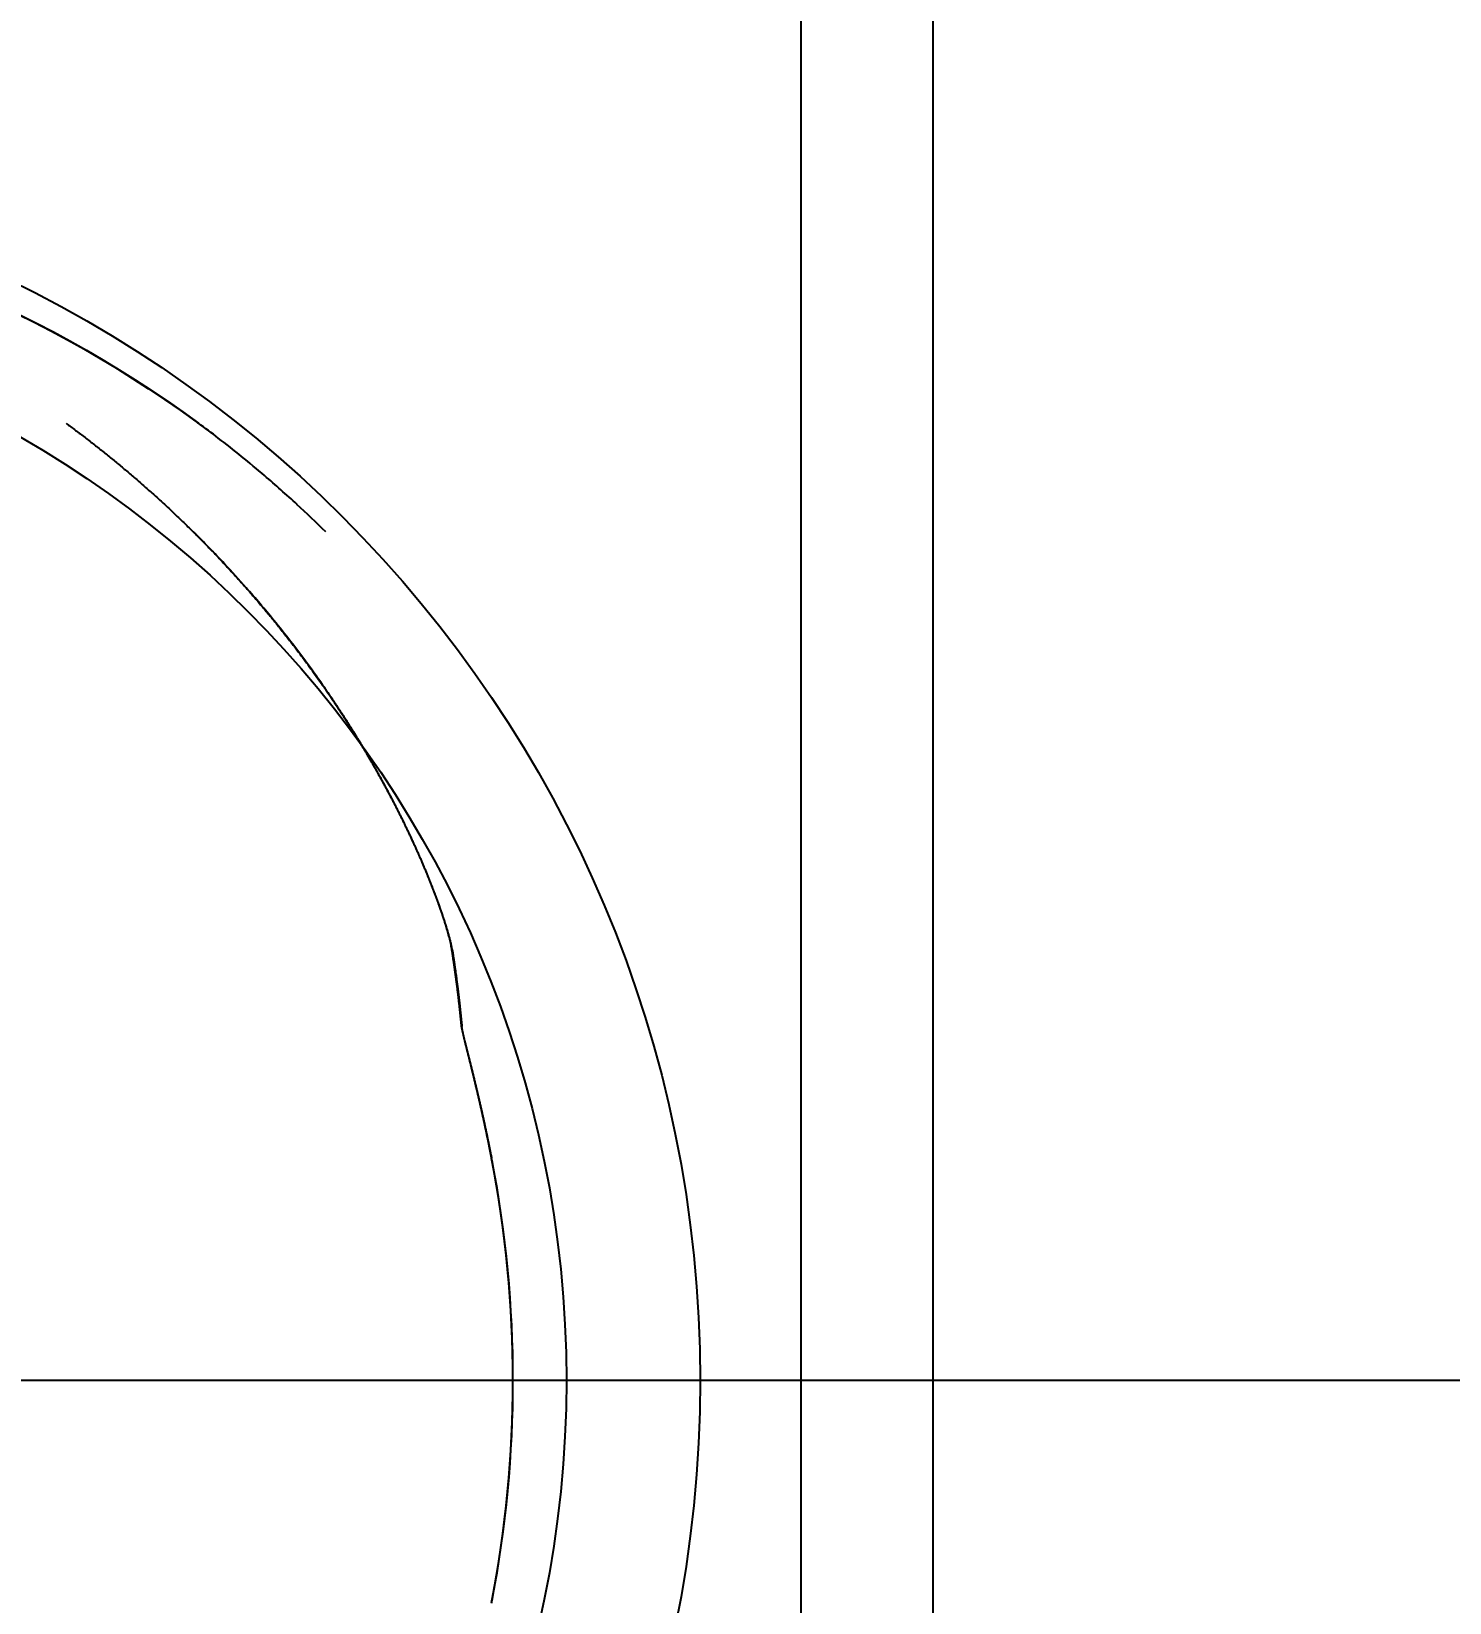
# Model space of a CAD drawing. Header units: millimetres. Extents: x 0 to 3800, y -67 to 2530.
# Drawn here: x 2363.7 to 2417.3, y 1588.7 to 1648.1 of the extents above; entities that cross this region are included whole.
import ezdxf
from ezdxf.lldxf.tags import DXFTag

# ---------------------------------------------------------------- set-up
doc = ezdxf.new("R2010")
doc.units = ezdxf.units.MM
for name, color, linetype in [('내부선 및 부속', 4, 'Continuous'), ('외형선', 3, 'Continuous'), ('중심선', 1, 'DASHED'), ('치수선', 7, 'Continuous')]:
    doc.layers.add(name, color=color, linetype=linetype)
doc.styles.add('____', font='')
doc.styles.get('____').set_extended_font_data('굴림')
tags = doc.linetypes.add('DASHDOT', pattern=[70, 31, -13, 13, -13]).pattern_tags.tags
tags[10:11] = [DXFTag(74, 4), DXFTag(75, 0), DXFTag(340, '0'), DXFTag(46, 0.0), DXFTag(50, 0.0), DXFTag(44, 0.0), DXFTag(45, 0.0)]
tags[8:9] = [DXFTag(74, 4), DXFTag(75, 0), DXFTag(340, '0'), DXFTag(46, 0.0), DXFTag(50, 0.0), DXFTag(44, 0.0), DXFTag(45, 0.0)]
tags[6:7] = [DXFTag(74, 4), DXFTag(75, 0), DXFTag(340, '0'), DXFTag(46, 0.0), DXFTag(50, 0.0), DXFTag(44, 0.0), DXFTag(45, 0.0)]
tags[4:5] = [DXFTag(74, 4), DXFTag(75, 0), DXFTag(340, '0'), DXFTag(46, 0.0), DXFTag(50, 0.0), DXFTag(44, 0.0), DXFTag(45, 0.0)]
tags = doc.linetypes.add('DASHED', pattern=[25.72, 12.86, -12.86]).pattern_tags.tags
tags[6:7] = [DXFTag(74, 4), DXFTag(75, 0), DXFTag(340, '0'), DXFTag(46, 0.0), DXFTag(50, 0.0), DXFTag(44, 0.0), DXFTag(45, 0.0)]
tags[4:5] = [DXFTag(74, 4), DXFTag(75, 0), DXFTag(340, '0'), DXFTag(46, 0.0), DXFTag(50, 0.0), DXFTag(44, 0.0), DXFTag(45, 0.0)]
doc.dimstyles.new('MSADIM', dxfattribs={"dimtxt": 33, "dimasz": 17, "dimexe": 10, "dimexo": 7.5, "dimgap": 10, "dimtad": 0, "dimtih": 1, "dimtoh": 1, "dimdec": 0, "dimzin": 1, "dimdsep": 46, "dimtxsty": '____', "dimcen": 11.25, "dimadec": 0, "dimazin": 0, "dimtfac": 1, "dimtdec": 0, "dimtix": 1, "dimtmove": 0, "dimatfit": 3, "dimfxl": 1, "dimtolj": 1, "dimtzin": 1, "dimarcsym": 0})

# ---------------------------------------------------------------- blocks, each defined once
blk = doc.blocks.new('*D16')
at = {"layer": '치수선', "color": 0, "linetype": 'Continuous', "lineweight": -2, "transparency": 16777216}
for p, q in [((2247.801, 1789.629), (2247.801, 1877.568)), ((2927.801, 1604.629), (2927.801, 1877.568)), ((2264.801, 1867.568), (2550.521, 1867.568)), ((2910.801, 1867.568), (2625.082, 1867.568))]:
    blk.add_line(p, q, dxfattribs=at)
at = {"layer": '치수선', "color": 0, "linetype": 'Continuous', "transparency": 16777216}
for points in [[(2264.801, 1870.401), (2264.801, 1864.734), (2247.801, 1867.568)], [(2910.801, 1870.401), (2910.801, 1864.734), (2927.801, 1867.568)]]:
    blk.add_solid(points, dxfattribs=at)
at = {"layer": '치수선', "color": 0, "linetype": 'Continuous', "transparency": 16777216, "insert": (2587.801, 1867.568), "char_height": 25, "attachment_point": 5, "style": '____'}
blk.add_mtext('\\A1;680', dxfattribs=at)

msp = doc.modelspace()

# ---------------------------------------------------------------- linework, layer by layer
at = {"layer": '내부선 및 부속', "linetype": 'Continuous'}
for p, q in [((2379.585, 1613.429), (2379.615, 1613.431)), ((2379.95, 1610.519), (2379.981, 1610.519)), ((2381.127, 1605.441), (2381.109, 1605.53)), ((2381.109, 1588.728), (2381.127, 1588.818))]:
    msp.add_line(p, q, dxfattribs=at)
at = {"layer": '내부선 및 부속', "linetype": 'Continuous', "flags": 128}
for points in [[(2363.162, 1637.474), (2363.798, 1637.156), (2364.43, 1636.828), (2365.059, 1636.489), (2365.683, 1636.139), (2366.303, 1635.779), (2366.919, 1635.408), (2367.53, 1635.026), (2368.135, 1634.634), (2368.735, 1634.232), (2369.33, 1633.819), (2369.919, 1633.396), (2369.919, 1633.396)], [(2363.261, 1637.433), (2363.897, 1637.113), (2364.53, 1636.783), (2365.159, 1636.442), (2365.784, 1636.09), (2366.404, 1635.727), (2367.019, 1635.354), (2367.63, 1634.97), (2368.236, 1634.576), (2368.836, 1634.172), (2369.43, 1633.757), (2370.018, 1633.332), (2370.018, 1633.332)], [(2365.013, 1633.327), (2365.058, 1633.294), (2365.103, 1633.261), (2365.148, 1633.227), (2365.193, 1633.194), (2365.238, 1633.161), (2365.283, 1633.127), (2365.328, 1633.094), (2365.372, 1633.06), (2365.417, 1633.026), (2365.462, 1632.993), (2365.507, 1632.959), (2365.551, 1632.925), (2365.596, 1632.891), (2365.64, 1632.857), (2365.685, 1632.823), (2365.729, 1632.789), (2365.774, 1632.755), (2365.818, 1632.721), (2365.862, 1632.687), (2365.907, 1632.653), (2365.951, 1632.618), (2365.995, 1632.584), (2366.039, 1632.549), (2366.083, 1632.515), (2366.127, 1632.48), (2366.171, 1632.446), (2366.215, 1632.411), (2366.259, 1632.376), (2366.303, 1632.341), (2366.347, 1632.307), (2366.391, 1632.272), (2366.435, 1632.237), (2366.478, 1632.202), (2366.522, 1632.167), (2366.566, 1632.131), (2366.609, 1632.096), (2366.653, 1632.061), (2366.696, 1632.026), (2366.74, 1631.99), (2366.783, 1631.955), (2366.826, 1631.919), (2366.87, 1631.884), (2366.913, 1631.848), (2366.956, 1631.813), (2366.999, 1631.777), (2367.042, 1631.741), (2367.086, 1631.705), (2367.129, 1631.67), (2367.172, 1631.634), (2367.214, 1631.598), (2367.257, 1631.562), (2367.3, 1631.525), (2367.343, 1631.489), (2367.386, 1631.453), (2367.428, 1631.417), (2367.471, 1631.381), (2367.514, 1631.344), (2367.556, 1631.308), (2367.599, 1631.271), (2367.641, 1631.235), (2367.684, 1631.198), (2367.726, 1631.162), (2367.768, 1631.125), (2367.811, 1631.088), (2367.853, 1631.051), (2367.895, 1631.014), (2367.937, 1630.978), (2367.979, 1630.941), (2368.021, 1630.904), (2368.063, 1630.866), (2368.105, 1630.829), (2368.147, 1630.792), (2368.189, 1630.755), (2368.231, 1630.718), (2368.272, 1630.68), (2368.314, 1630.643), (2368.356, 1630.605), (2368.397, 1630.568), (2368.439, 1630.53), (2368.48, 1630.493), (2368.522, 1630.455), (2368.563, 1630.417), (2368.605, 1630.379), (2368.646, 1630.342), (2368.687, 1630.304), (2368.728, 1630.266), (2368.77, 1630.228), (2368.811, 1630.19), (2368.852, 1630.152), (2368.893, 1630.113), (2368.934, 1630.075), (2368.975, 1630.037), (2369.015, 1629.999), (2369.056, 1629.96), (2369.097, 1629.922), (2369.138, 1629.883), (2369.178, 1629.845), (2369.219, 1629.806), (2369.259, 1629.768), (2369.3, 1629.729), (2369.3, 1629.729), (2369.34, 1629.69), (2369.381, 1629.651), (2369.421, 1629.613), (2369.461, 1629.574), (2369.502, 1629.535), (2369.542, 1629.496), (2369.582, 1629.457), (2369.622, 1629.418), (2369.662, 1629.378), (2369.702, 1629.339), (2369.742, 1629.3), (2369.782, 1629.261), (2369.822, 1629.221), (2369.862, 1629.182), (2369.901, 1629.142), (2369.941, 1629.103), (2369.981, 1629.063), (2370.02, 1629.024), (2370.06, 1628.984), (2370.099, 1628.944), (2370.139, 1628.904), (2370.178, 1628.864), (2370.217, 1628.825), (2370.257, 1628.785), (2370.296, 1628.745), (2370.335, 1628.705), (2370.374, 1628.665), (2370.413, 1628.624), (2370.452, 1628.584), (2370.491, 1628.544), (2370.53, 1628.504), (2370.569, 1628.463), (2370.608, 1628.423), (2370.646, 1628.382), (2370.685, 1628.342), (2370.724, 1628.301), (2370.762, 1628.261), (2370.801, 1628.22), (2370.839, 1628.179), (2370.878, 1628.139), (2370.916, 1628.098), (2370.954, 1628.057), (2370.992, 1628.016), (2371.031, 1627.975), (2371.069, 1627.934), (2371.107, 1627.893), (2371.145, 1627.852), (2371.183, 1627.811), (2371.221, 1627.769), (2371.259, 1627.728), (2371.297, 1627.687), (2371.334, 1627.645), (2371.372, 1627.604), (2371.41, 1627.563), (2371.447, 1627.521), (2371.485, 1627.48), (2371.522, 1627.438), (2371.56, 1627.396), (2371.597, 1627.355), (2371.634, 1627.313), (2371.672, 1627.271), (2371.709, 1627.229), (2371.746, 1627.187), (2371.783, 1627.145), (2371.82, 1627.103), (2371.857, 1627.061), (2371.894, 1627.019), (2371.931, 1626.977), (2371.968, 1626.935), (2372.005, 1626.892), (2372.041, 1626.85), (2372.078, 1626.808), (2372.115, 1626.765), (2372.151, 1626.723), (2372.188, 1626.68), (2372.224, 1626.638), (2372.26, 1626.595), (2372.297, 1626.553), (2372.333, 1626.51), (2372.369, 1626.467), (2372.405, 1626.424), (2372.441, 1626.382), (2372.477, 1626.339), (2372.513, 1626.296), (2372.549, 1626.253), (2372.585, 1626.21), (2372.621, 1626.167), (2372.657, 1626.124), (2372.692, 1626.08), (2372.728, 1626.037), (2372.764, 1625.994), (2372.799, 1625.951), (2372.835, 1625.907), (2372.87, 1625.864), (2372.905, 1625.82), (2372.941, 1625.777), (2372.976, 1625.733), (2373.011, 1625.69), (2373.046, 1625.646), (2373.081, 1625.602), (2373.081, 1625.602), (2373.116, 1625.559), (2373.151, 1625.515), (2373.186, 1625.471), (2373.221, 1625.427), (2373.256, 1625.383), (2373.29, 1625.339), (2373.325, 1625.295), (2373.359, 1625.251), (2373.394, 1625.207), (2373.428, 1625.163), (2373.463, 1625.119), (2373.497, 1625.074), (2373.531, 1625.03), (2373.566, 1624.986), (2373.6, 1624.941), (2373.634, 1624.897), (2373.668, 1624.852), (2373.702, 1624.808), (2373.736, 1624.763), (2373.77, 1624.719), (2373.803, 1624.674), (2373.837, 1624.629), (2373.871, 1624.585), (2373.904, 1624.54), (2373.938, 1624.495), (2373.972, 1624.45), (2374.005, 1624.405), (2374.038, 1624.36), (2374.072, 1624.315), (2374.105, 1624.27), (2374.138, 1624.225), (2374.171, 1624.18), (2374.204, 1624.134), (2374.237, 1624.089), (2374.27, 1624.044), (2374.303, 1623.999), (2374.336, 1623.953), (2374.369, 1623.908), (2374.401, 1623.862), (2374.434, 1623.817), (2374.467, 1623.771), (2374.499, 1623.726), (2374.532, 1623.68), (2374.564, 1623.634), (2374.596, 1623.589), (2374.629, 1623.543), (2374.661, 1623.497), (2374.693, 1623.451), (2374.725, 1623.405), (2374.757, 1623.359), (2374.789, 1623.313), (2374.821, 1623.267), (2374.853, 1623.221), (2374.884, 1623.175), (2374.916, 1623.129), (2374.948, 1623.082), (2374.979, 1623.036), (2375.011, 1622.99), (2375.042, 1622.943), (2375.074, 1622.897), (2375.105, 1622.851), (2375.136, 1622.804), (2375.167, 1622.758), (2375.198, 1622.711), (2375.229, 1622.664), (2375.26, 1622.618), (2375.291, 1622.571), (2375.322, 1622.524), (2375.353, 1622.478), (2375.384, 1622.431), (2375.414, 1622.384), (2375.445, 1622.337), (2375.476, 1622.29), (2375.506, 1622.243), (2375.536, 1622.196), (2375.567, 1622.149), (2375.597, 1622.102), (2375.627, 1622.055), (2375.657, 1622.007), (2375.687, 1621.96), (2375.717, 1621.913), (2375.747, 1621.865), (2375.777, 1621.818), (2375.807, 1621.771), (2375.837, 1621.723), (2375.867, 1621.676), (2375.896, 1621.628), (2375.926, 1621.581), (2375.955, 1621.533), (2375.985, 1621.485), (2376.014, 1621.438), (2376.043, 1621.39), (2376.072, 1621.342), (2376.102, 1621.294), (2376.131, 1621.246), (2376.16, 1621.198), (2376.189, 1621.15), (2376.217, 1621.102), (2376.246, 1621.054), (2376.275, 1621.006), (2376.275, 1621.006), (2376.304, 1620.958), (2376.332, 1620.91), (2376.361, 1620.862), (2376.389, 1620.814), (2376.418, 1620.765), (2376.446, 1620.717), (2376.474, 1620.669), (2376.502, 1620.62), (2376.531, 1620.572), (2376.559, 1620.523), (2376.587, 1620.475), (2376.614, 1620.426), (2376.642, 1620.378), (2376.67, 1620.329), (2376.698, 1620.28), (2376.725, 1620.232), (2376.753, 1620.183), (2376.78, 1620.134), (2376.808, 1620.085), (2376.835, 1620.036), (2376.862, 1619.987), (2376.89, 1619.938), (2376.917, 1619.889), (2376.944, 1619.84), (2376.971, 1619.791), (2376.998, 1619.742), (2377.025, 1619.693), (2377.051, 1619.644), (2377.078, 1619.595), (2377.105, 1619.545), (2377.131, 1619.496), (2377.158, 1619.447), (2377.184, 1619.397), (2377.21, 1619.348), (2377.237, 1619.298), (2377.263, 1619.249), (2377.289, 1619.199), (2377.315, 1619.15), (2377.341, 1619.1), (2377.367, 1619.05), (2377.392, 1619.001), (2377.418, 1618.951), (2377.444, 1618.901), (2377.469, 1618.851), (2377.495, 1618.801), (2377.52, 1618.752), (2377.546, 1618.702), (2377.571, 1618.652), (2377.596, 1618.602), (2377.621, 1618.552), (2377.646, 1618.502), (2377.671, 1618.451), (2377.696, 1618.401), (2377.721, 1618.351), (2377.746, 1618.301), (2377.77, 1618.251), (2377.795, 1618.2), (2377.819, 1618.15), (2377.844, 1618.099), (2377.868, 1618.049), (2377.892, 1617.999), (2377.917, 1617.948), (2377.941, 1617.898), (2377.965, 1617.847), (2377.989, 1617.796), (2378.013, 1617.746), (2378.036, 1617.695), (2378.06, 1617.644), (2378.084, 1617.593), (2378.107, 1617.543), (2378.131, 1617.492), (2378.154, 1617.441), (2378.177, 1617.39), (2378.2, 1617.339), (2378.223, 1617.288), (2378.247, 1617.237), (2378.269, 1617.186), (2378.292, 1617.135), (2378.315, 1617.084), (2378.338, 1617.032), (2378.36, 1616.981), (2378.383, 1616.93), (2378.405, 1616.879), (2378.428, 1616.827), (2378.45, 1616.776), (2378.472, 1616.724), (2378.494, 1616.673), (2378.516, 1616.622), (2378.538, 1616.57), (2378.56, 1616.518), (2378.581, 1616.467), (2378.603, 1616.415), (2378.624, 1616.363), (2378.646, 1616.312), (2378.667, 1616.26), (2378.688, 1616.208), (2378.709, 1616.156), (2378.73, 1616.104), (2378.751, 1616.052), (2378.772, 1616), (2378.772, 1616), (2378.793, 1615.948), (2378.813, 1615.896), (2378.834, 1615.844), (2378.854, 1615.792), (2378.875, 1615.74), (2378.895, 1615.688), (2378.915, 1615.635), (2378.935, 1615.583), (2378.955, 1615.531), (2378.974, 1615.478), (2378.994, 1615.426), (2379.014, 1615.373), (2379.033, 1615.321), (2379.052, 1615.268), (2379.071, 1615.216), (2379.09, 1615.163), (2379.109, 1615.11), (2379.128, 1615.057), (2379.147, 1615.005), (2379.165, 1614.952), (2379.183, 1614.899), (2379.202, 1614.846), (2379.22, 1614.793), (2379.238, 1614.74), (2379.255, 1614.687), (2379.273, 1614.634), (2379.29, 1614.58), (2379.307, 1614.527), (2379.324, 1614.474), (2379.341, 1614.42), (2379.358, 1614.367), (2379.374, 1614.313), (2379.39, 1614.26), (2379.406, 1614.206), (2379.422, 1614.152), (2379.438, 1614.099), (2379.453, 1614.045), (2379.468, 1613.991), (2379.482, 1613.937), (2379.497, 1613.882), (2379.51, 1613.828), (2379.524, 1613.774), (2379.537, 1613.719), (2379.549, 1613.665), (2379.56, 1613.61), (2379.571, 1613.555), (2379.58, 1613.5), (2379.58, 1613.5)], [(2379.607, 1613.482), (2379.6, 1613.516), (2379.594, 1613.55), (2379.587, 1613.584), (2379.579, 1613.618), (2379.572, 1613.652), (2379.564, 1613.686), (2379.556, 1613.72), (2379.548, 1613.754), (2379.539, 1613.788), (2379.53, 1613.822), (2379.522, 1613.856), (2379.513, 1613.889), (2379.503, 1613.923), (2379.494, 1613.957), (2379.485, 1613.99), (2379.475, 1614.024), (2379.466, 1614.057), (2379.456, 1614.091), (2379.446, 1614.124), (2379.437, 1614.158), (2379.427, 1614.191), (2379.417, 1614.225), (2379.407, 1614.258), (2379.396, 1614.291), (2379.386, 1614.325), (2379.376, 1614.358), (2379.365, 1614.391), (2379.355, 1614.425), (2379.344, 1614.458), (2379.334, 1614.491), (2379.323, 1614.524), (2379.312, 1614.557), (2379.302, 1614.59), (2379.291, 1614.624), (2379.28, 1614.657), (2379.269, 1614.69), (2379.258, 1614.723), (2379.246, 1614.756), (2379.235, 1614.789), (2379.224, 1614.822), (2379.213, 1614.855), (2379.201, 1614.888), (2379.19, 1614.921), (2379.178, 1614.954), (2379.167, 1614.986), (2379.155, 1615.019), (2379.144, 1615.052), (2379.132, 1615.085), (2379.12, 1615.118), (2379.108, 1615.151), (2379.097, 1615.183), (2379.085, 1615.216), (2379.073, 1615.249), (2379.061, 1615.282), (2379.049, 1615.314), (2379.037, 1615.347), (2379.024, 1615.38), (2379.012, 1615.413), (2379, 1615.445), (2378.988, 1615.478), (2378.975, 1615.51), (2378.963, 1615.543), (2378.951, 1615.576), (2378.938, 1615.608), (2378.926, 1615.641), (2378.913, 1615.673), (2378.901, 1615.706), (2378.888, 1615.738), (2378.875, 1615.771), (2378.863, 1615.803), (2378.85, 1615.836), (2378.837, 1615.868), (2378.824, 1615.901), (2378.812, 1615.933), (2378.799, 1615.965), (2378.786, 1615.998), (2378.773, 1616.03), (2378.76, 1616.062), (2378.747, 1616.095), (2378.734, 1616.127), (2378.721, 1616.159), (2378.707, 1616.192), (2378.694, 1616.224), (2378.681, 1616.256), (2378.668, 1616.289), (2378.654, 1616.321), (2378.641, 1616.353), (2378.628, 1616.385), (2378.614, 1616.417), (2378.601, 1616.449), (2378.587, 1616.482), (2378.574, 1616.514), (2378.56, 1616.546), (2378.547, 1616.578), (2378.533, 1616.61), (2378.519, 1616.642), (2378.506, 1616.674), (2378.492, 1616.706), (2378.478, 1616.738), (2378.464, 1616.77), (2378.464, 1616.77), (2378.45, 1616.802), (2378.437, 1616.834), (2378.423, 1616.866), (2378.409, 1616.898), (2378.395, 1616.93), (2378.381, 1616.962), (2378.367, 1616.994), (2378.353, 1617.026), (2378.338, 1617.058), (2378.324, 1617.09), (2378.31, 1617.121), (2378.296, 1617.153), (2378.282, 1617.185), (2378.267, 1617.217), (2378.253, 1617.249), (2378.239, 1617.28), (2378.224, 1617.312), (2378.21, 1617.344), (2378.195, 1617.376), (2378.181, 1617.407), (2378.166, 1617.439), (2378.152, 1617.471), (2378.137, 1617.502), (2378.123, 1617.534), (2378.108, 1617.566), (2378.093, 1617.597), (2378.079, 1617.629), (2378.064, 1617.661), (2378.049, 1617.692), (2378.034, 1617.724), (2378.02, 1617.755), (2378.005, 1617.787), (2377.99, 1617.818), (2377.975, 1617.85), (2377.96, 1617.881), (2377.945, 1617.913), (2377.93, 1617.944), (2377.915, 1617.976), (2377.9, 1618.007), (2377.885, 1618.039), (2377.869, 1618.07), (2377.854, 1618.101), (2377.839, 1618.133), (2377.824, 1618.164), (2377.809, 1618.195), (2377.793, 1618.227), (2377.778, 1618.258), (2377.763, 1618.289), (2377.747, 1618.321), (2377.732, 1618.352), (2377.716, 1618.383), (2377.701, 1618.414), (2377.685, 1618.446), (2377.67, 1618.477), (2377.654, 1618.508), (2377.639, 1618.539), (2377.623, 1618.57), (2377.607, 1618.602), (2377.592, 1618.633), (2377.576, 1618.664), (2377.56, 1618.695), (2377.545, 1618.726), (2377.529, 1618.757), (2377.513, 1618.788), (2377.497, 1618.819), (2377.481, 1618.85), (2377.465, 1618.881), (2377.449, 1618.912), (2377.433, 1618.943), (2377.417, 1618.974), (2377.401, 1619.005), (2377.385, 1619.036), (2377.369, 1619.067), (2377.353, 1619.098), (2377.337, 1619.129), (2377.321, 1619.16), (2377.304, 1619.191), (2377.288, 1619.221), (2377.272, 1619.252), (2377.256, 1619.283), (2377.239, 1619.314), (2377.223, 1619.345), (2377.207, 1619.375), (2377.19, 1619.406), (2377.174, 1619.437), (2377.157, 1619.468), (2377.141, 1619.498), (2377.124, 1619.529), (2377.108, 1619.56), (2377.091, 1619.591), (2377.074, 1619.621), (2377.058, 1619.652), (2377.041, 1619.682), (2377.024, 1619.713), (2377.008, 1619.744), (2376.991, 1619.774), (2376.974, 1619.805), (2376.957, 1619.835), (2376.941, 1619.866), (2376.924, 1619.896), (2376.924, 1619.896), (2376.907, 1619.927), (2376.89, 1619.957), (2376.873, 1619.988), (2376.856, 1620.018), (2376.839, 1620.049), (2376.822, 1620.079), (2376.805, 1620.11), (2376.788, 1620.14), (2376.771, 1620.17), (2376.754, 1620.201), (2376.736, 1620.231), (2376.719, 1620.262), (2376.702, 1620.292), (2376.685, 1620.322), (2376.667, 1620.352), (2376.65, 1620.383), (2376.633, 1620.413), (2376.615, 1620.443), (2376.598, 1620.474), (2376.581, 1620.504), (2376.563, 1620.534), (2376.546, 1620.564), (2376.528, 1620.594), (2376.511, 1620.624), (2376.493, 1620.655), (2376.476, 1620.685), (2376.458, 1620.715), (2376.44, 1620.745), (2376.423, 1620.775), (2376.405, 1620.805), (2376.387, 1620.835), (2376.37, 1620.865), (2376.352, 1620.895), (2376.334, 1620.925), (2376.316, 1620.955), (2376.298, 1620.985), (2376.281, 1621.015), (2376.263, 1621.045), (2376.245, 1621.075), (2376.227, 1621.105), (2376.209, 1621.135), (2376.191, 1621.165), (2376.173, 1621.195), (2376.155, 1621.224), (2376.137, 1621.254), (2376.118, 1621.284), (2376.1, 1621.314), (2376.082, 1621.344), (2376.064, 1621.373), (2376.046, 1621.403), (2376.028, 1621.433), (2376.009, 1621.463), (2375.991, 1621.492), (2375.973, 1621.522), (2375.954, 1621.552), (2375.936, 1621.581), (2375.918, 1621.611), (2375.899, 1621.641), (2375.881, 1621.67), (2375.862, 1621.7), (2375.844, 1621.729), (2375.825, 1621.759), (2375.807, 1621.788), (2375.788, 1621.818), (2375.769, 1621.848), (2375.751, 1621.877), (2375.732, 1621.906), (2375.714, 1621.936), (2375.695, 1621.965), (2375.676, 1621.995), (2375.657, 1622.024), (2375.639, 1622.054), (2375.62, 1622.083), (2375.601, 1622.112), (2375.582, 1622.142), (2375.563, 1622.171), (2375.544, 1622.2), (2375.525, 1622.23), (2375.506, 1622.259), (2375.487, 1622.288), (2375.468, 1622.317), (2375.449, 1622.347), (2375.43, 1622.376), (2375.411, 1622.405), (2375.392, 1622.434), (2375.373, 1622.463), (2375.354, 1622.493), (2375.335, 1622.522), (2375.315, 1622.551), (2375.296, 1622.58), (2375.277, 1622.609), (2375.258, 1622.638), (2375.238, 1622.667), (2375.219, 1622.696), (2375.2, 1622.725), (2375.18, 1622.754), (2375.161, 1622.783), (2375.141, 1622.812), (2375.122, 1622.841), (2375.102, 1622.87), (2375.102, 1622.87), (2375.083, 1622.899), (2375.063, 1622.928), (2375.044, 1622.957), (2375.024, 1622.985), (2375.005, 1623.014), (2374.985, 1623.043), (2374.965, 1623.072), (2374.946, 1623.101), (2374.926, 1623.129), (2374.906, 1623.158), (2374.887, 1623.187), (2374.867, 1623.216), (2374.847, 1623.244), (2374.827, 1623.273), (2374.807, 1623.302), (2374.788, 1623.33), (2374.768, 1623.359), (2374.748, 1623.388), (2374.728, 1623.416), (2374.728, 1623.416)], [(2379.58, 1613.5), (2379.585, 1613.469), (2379.59, 1613.438), (2379.595, 1613.408), (2379.6, 1613.377), (2379.605, 1613.346), (2379.61, 1613.316), (2379.614, 1613.285), (2379.619, 1613.255), (2379.624, 1613.224), (2379.629, 1613.193), (2379.633, 1613.163), (2379.638, 1613.132), (2379.643, 1613.102), (2379.647, 1613.071), (2379.652, 1613.04), (2379.657, 1613.01), (2379.661, 1612.979), (2379.666, 1612.949), (2379.67, 1612.918), (2379.675, 1612.887), (2379.679, 1612.857), (2379.684, 1612.826), (2379.688, 1612.796), (2379.693, 1612.765), (2379.697, 1612.735), (2379.701, 1612.704), (2379.706, 1612.674), (2379.71, 1612.643), (2379.714, 1612.612), (2379.719, 1612.582), (2379.723, 1612.551), (2379.727, 1612.521), (2379.731, 1612.49), (2379.735, 1612.46), (2379.74, 1612.429), (2379.744, 1612.399), (2379.748, 1612.368), (2379.752, 1612.338), (2379.756, 1612.307), (2379.76, 1612.277), (2379.764, 1612.246), (2379.768, 1612.216), (2379.772, 1612.185), (2379.776, 1612.155), (2379.78, 1612.125), (2379.784, 1612.094), (2379.788, 1612.064), (2379.792, 1612.033), (2379.796, 1612.003), (2379.799, 1611.972), (2379.803, 1611.942), (2379.807, 1611.911), (2379.811, 1611.881), (2379.815, 1611.851), (2379.818, 1611.82), (2379.822, 1611.79), (2379.826, 1611.759), (2379.829, 1611.729), (2379.833, 1611.698), (2379.837, 1611.668), (2379.84, 1611.638), (2379.844, 1611.607), (2379.847, 1611.577), (2379.851, 1611.547), (2379.854, 1611.516), (2379.858, 1611.486), (2379.861, 1611.455), (2379.865, 1611.425), (2379.868, 1611.395), (2379.872, 1611.364), (2379.875, 1611.334), (2379.878, 1611.304), (2379.882, 1611.273), (2379.885, 1611.243), (2379.888, 1611.213), (2379.892, 1611.182), (2379.895, 1611.152), (2379.898, 1611.122), (2379.901, 1611.091), (2379.904, 1611.061), (2379.908, 1611.031), (2379.911, 1611.001), (2379.914, 1610.97), (2379.917, 1610.94), (2379.92, 1610.91), (2379.923, 1610.88), (2379.926, 1610.849), (2379.929, 1610.819), (2379.932, 1610.789), (2379.935, 1610.759), (2379.938, 1610.728), (2379.941, 1610.698), (2379.944, 1610.668), (2379.947, 1610.638), (2379.95, 1610.607)], [(2379.615, 1613.431), (2379.62, 1613.4), (2379.625, 1613.369), (2379.63, 1613.338), (2379.635, 1613.308), (2379.64, 1613.277), (2379.644, 1613.246), (2379.649, 1613.215), (2379.654, 1613.184), (2379.659, 1613.153), (2379.663, 1613.123), (2379.668, 1613.092), (2379.673, 1613.061), (2379.677, 1613.03), (2379.682, 1612.999), (2379.687, 1612.969), (2379.691, 1612.938), (2379.696, 1612.907), (2379.7, 1612.876), (2379.705, 1612.845), (2379.709, 1612.815), (2379.714, 1612.784), (2379.718, 1612.753), (2379.722, 1612.722), (2379.727, 1612.691), (2379.731, 1612.661), (2379.736, 1612.63), (2379.74, 1612.599), (2379.744, 1612.568), (2379.748, 1612.538), (2379.753, 1612.507), (2379.757, 1612.476), (2379.761, 1612.445), (2379.765, 1612.415), (2379.769, 1612.384), (2379.774, 1612.353), (2379.778, 1612.323), (2379.782, 1612.292), (2379.786, 1612.261), (2379.79, 1612.23), (2379.794, 1612.2), (2379.798, 1612.169), (2379.802, 1612.138), (2379.806, 1612.108), (2379.81, 1612.077), (2379.814, 1612.046), (2379.818, 1612.016), (2379.821, 1611.985), (2379.825, 1611.954), (2379.829, 1611.924), (2379.833, 1611.893), (2379.837, 1611.862), (2379.841, 1611.832), (2379.844, 1611.801), (2379.848, 1611.77), (2379.852, 1611.74), (2379.855, 1611.709), (2379.859, 1611.679), (2379.863, 1611.648), (2379.866, 1611.617), (2379.87, 1611.587), (2379.873, 1611.556), (2379.877, 1611.526), (2379.88, 1611.495), (2379.884, 1611.464), (2379.887, 1611.434), (2379.891, 1611.403), (2379.894, 1611.373), (2379.898, 1611.342), (2379.901, 1611.311), (2379.904, 1611.281), (2379.908, 1611.25), (2379.911, 1611.22), (2379.914, 1611.189), (2379.918, 1611.159), (2379.921, 1611.128), (2379.924, 1611.098), (2379.927, 1611.067), (2379.93, 1611.037), (2379.934, 1611.006), (2379.937, 1610.976), (2379.94, 1610.945), (2379.943, 1610.915), (2379.946, 1610.884), (2379.949, 1610.854), (2379.952, 1610.823), (2379.955, 1610.793), (2379.958, 1610.762), (2379.961, 1610.732), (2379.964, 1610.701), (2379.967, 1610.671), (2379.97, 1610.64), (2379.973, 1610.61), (2379.976, 1610.58), (2379.978, 1610.549), (2379.981, 1610.519)], [(2379.95, 1610.607), (2379.95, 1610.606), (2379.95, 1610.604), (2379.95, 1610.603), (2379.95, 1610.601), (2379.95, 1610.6), (2379.951, 1610.598), (2379.951, 1610.596), (2379.951, 1610.595), (2379.951, 1610.593), (2379.951, 1610.592), (2379.951, 1610.59), (2379.952, 1610.589), (2379.952, 1610.587), (2379.952, 1610.585), (2379.952, 1610.584), (2379.952, 1610.582), (2379.953, 1610.581), (2379.953, 1610.579), (2379.953, 1610.578), (2379.953, 1610.576), (2379.954, 1610.575), (2379.954, 1610.573), (2379.954, 1610.571), (2379.954, 1610.57), (2379.954, 1610.568), (2379.955, 1610.567), (2379.955, 1610.565), (2379.955, 1610.564), (2379.955, 1610.562), (2379.956, 1610.56), (2379.956, 1610.559), (2379.956, 1610.557), (2379.956, 1610.556), (2379.957, 1610.554), (2379.957, 1610.553), (2379.957, 1610.551), (2379.957, 1610.55), (2379.958, 1610.548), (2379.958, 1610.546), (2379.958, 1610.545), (2379.958, 1610.543), (2379.959, 1610.542), (2379.959, 1610.54), (2379.959, 1610.539), (2379.959, 1610.537), (2379.96, 1610.536), (2379.96, 1610.534), (2379.96, 1610.532), (2379.96, 1610.531), (2379.961, 1610.529), (2379.961, 1610.528), (2379.961, 1610.526), (2379.962, 1610.525), (2379.962, 1610.523), (2379.962, 1610.522), (2379.962, 1610.52), (2379.963, 1610.518), (2379.963, 1610.517), (2379.963, 1610.515), (2379.963, 1610.514), (2379.964, 1610.512), (2379.964, 1610.511), (2379.964, 1610.509), (2379.965, 1610.508), (2379.965, 1610.506), (2379.965, 1610.505), (2379.965, 1610.503), (2379.966, 1610.501), (2379.966, 1610.5), (2379.966, 1610.498), (2379.967, 1610.497), (2379.967, 1610.495), (2379.967, 1610.494), (2379.967, 1610.492), (2379.968, 1610.491), (2379.968, 1610.489), (2379.968, 1610.487), (2379.969, 1610.486), (2379.969, 1610.484), (2379.969, 1610.483), (2379.97, 1610.481), (2379.97, 1610.48), (2379.97, 1610.478), (2379.97, 1610.477), (2379.971, 1610.475), (2379.971, 1610.474), (2379.971, 1610.472), (2379.972, 1610.47), (2379.972, 1610.469), (2379.972, 1610.467), (2379.973, 1610.466), (2379.973, 1610.464), (2379.973, 1610.463), (2379.974, 1610.461), (2379.974, 1610.46), (2379.974, 1610.458), (2379.974, 1610.457), (2379.975, 1610.455), (2379.975, 1610.453), (2379.975, 1610.452), (2379.975, 1610.452), (2379.976, 1610.45), (2379.976, 1610.449), (2379.976, 1610.447), (2379.977, 1610.446), (2379.977, 1610.444), (2379.977, 1610.443), (2379.978, 1610.441), (2379.978, 1610.44), (2379.978, 1610.438), (2379.979, 1610.436), (2379.979, 1610.435), (2379.979, 1610.433), (2379.98, 1610.432), (2379.98, 1610.43), (2379.98, 1610.429), (2379.981, 1610.427), (2379.981, 1610.426), (2379.981, 1610.424), (2379.982, 1610.423), (2379.982, 1610.421), (2379.982, 1610.42), (2379.983, 1610.418), (2379.983, 1610.416), (2379.983, 1610.415), (2379.984, 1610.413), (2379.984, 1610.412), (2379.984, 1610.41), (2379.984, 1610.409), (2379.985, 1610.407), (2379.985, 1610.406), (2379.985, 1610.404), (2379.986, 1610.403), (2379.986, 1610.401), (2379.987, 1610.399), (2379.987, 1610.398), (2379.987, 1610.396), (2379.988, 1610.395), (2379.988, 1610.393), (2379.988, 1610.392), (2379.989, 1610.39), (2379.989, 1610.389), (2379.989, 1610.387), (2379.99, 1610.386), (2379.99, 1610.384), (2379.99, 1610.383), (2379.991, 1610.381), (2379.991, 1610.379), (2379.991, 1610.378), (2379.992, 1610.376), (2379.992, 1610.375), (2379.992, 1610.373), (2379.993, 1610.372), (2379.993, 1610.37), (2379.993, 1610.369), (2379.994, 1610.367), (2379.994, 1610.366), (2379.994, 1610.364), (2379.995, 1610.363), (2379.995, 1610.361), (2379.995, 1610.361)], [(2380.026, 1610.272), (2380.026, 1610.274), (2380.025, 1610.275), (2380.025, 1610.277), (2380.025, 1610.278), (2380.024, 1610.28), (2380.024, 1610.282), (2380.024, 1610.283), (2380.023, 1610.285), (2380.023, 1610.286), (2380.023, 1610.288), (2380.022, 1610.289), (2380.022, 1610.291), (2380.022, 1610.292), (2380.021, 1610.294), (2380.021, 1610.295), (2380.021, 1610.297), (2380.02, 1610.298), (2380.02, 1610.3), (2380.02, 1610.302), (2380.019, 1610.303), (2380.019, 1610.305), (2380.019, 1610.306), (2380.018, 1610.308), (2380.018, 1610.309), (2380.018, 1610.311), (2380.017, 1610.312), (2380.017, 1610.314), (2380.017, 1610.315), (2380.016, 1610.317), (2380.016, 1610.319), (2380.016, 1610.32), (2380.016, 1610.322), (2380.015, 1610.323), (2380.015, 1610.325), (2380.015, 1610.326), (2380.014, 1610.328), (2380.014, 1610.329), (2380.014, 1610.331), (2380.013, 1610.332), (2380.013, 1610.334), (2380.013, 1610.335), (2380.012, 1610.337), (2380.012, 1610.339), (2380.012, 1610.34), (2380.011, 1610.342), (2380.011, 1610.343), (2380.011, 1610.345), (2380.01, 1610.346), (2380.01, 1610.348), (2380.01, 1610.349), (2380.009, 1610.351), (2380.009, 1610.352), (2380.009, 1610.354), (2380.008, 1610.356), (2380.008, 1610.357), (2380.008, 1610.359), (2380.007, 1610.36), (2380.007, 1610.362), (2380.007, 1610.363), (2380.007, 1610.365), (2380.006, 1610.366), (2380.006, 1610.368), (2380.006, 1610.369), (2380.005, 1610.371), (2380.005, 1610.373), (2380.005, 1610.374), (2380.004, 1610.376), (2380.004, 1610.377), (2380.004, 1610.379), (2380.003, 1610.38), (2380.003, 1610.382), (2380.003, 1610.383), (2380.002, 1610.385), (2380.002, 1610.386), (2380.002, 1610.388), (2380.001, 1610.39), (2380.001, 1610.391), (2380.001, 1610.393), (2380.001, 1610.394), (2380, 1610.396), (2380, 1610.397), (2380, 1610.399), (2379.999, 1610.4), (2379.999, 1610.402), (2379.999, 1610.403), (2379.998, 1610.405), (2379.998, 1610.407), (2379.998, 1610.408), (2379.998, 1610.41), (2379.997, 1610.411), (2379.997, 1610.413), (2379.997, 1610.414), (2379.996, 1610.416), (2379.996, 1610.417), (2379.996, 1610.419), (2379.995, 1610.421), (2379.995, 1610.422), (2379.995, 1610.424), (2379.995, 1610.425), (2379.994, 1610.427), (2379.994, 1610.427), (2379.994, 1610.428), (2379.994, 1610.43), (2379.993, 1610.431), (2379.993, 1610.433), (2379.993, 1610.434), (2379.993, 1610.436), (2379.992, 1610.438), (2379.992, 1610.439), (2379.992, 1610.441), (2379.992, 1610.442), (2379.991, 1610.444), (2379.991, 1610.445), (2379.991, 1610.447), (2379.991, 1610.448), (2379.99, 1610.45), (2379.99, 1610.452), (2379.99, 1610.453), (2379.99, 1610.455), (2379.989, 1610.456), (2379.989, 1610.458), (2379.989, 1610.459), (2379.989, 1610.461), (2379.988, 1610.462), (2379.988, 1610.464), (2379.988, 1610.466), (2379.988, 1610.467), (2379.987, 1610.469), (2379.987, 1610.47), (2379.987, 1610.472), (2379.987, 1610.473), (2379.986, 1610.475), (2379.986, 1610.477), (2379.986, 1610.478), (2379.986, 1610.48), (2379.986, 1610.481), (2379.985, 1610.483), (2379.985, 1610.484), (2379.985, 1610.486), (2379.985, 1610.487), (2379.985, 1610.489), (2379.984, 1610.491), (2379.984, 1610.492), (2379.984, 1610.494), (2379.984, 1610.495), (2379.984, 1610.497), (2379.983, 1610.498), (2379.983, 1610.5), (2379.983, 1610.502), (2379.983, 1610.503), (2379.983, 1610.505), (2379.982, 1610.506), (2379.982, 1610.508), (2379.982, 1610.509), (2379.982, 1610.511), (2379.982, 1610.512), (2379.982, 1610.514), (2379.982, 1610.516), (2379.981, 1610.517), (2379.981, 1610.519), (2379.981, 1610.519)], [(2379.995, 1610.361), (2380, 1610.339), (2380.005, 1610.318), (2380.01, 1610.296), (2380.014, 1610.274), (2380.019, 1610.253), (2380.024, 1610.231), (2380.029, 1610.209), (2380.035, 1610.188), (2380.04, 1610.166), (2380.045, 1610.144), (2380.05, 1610.123), (2380.055, 1610.101), (2380.06, 1610.079), (2380.066, 1610.058), (2380.071, 1610.036), (2380.076, 1610.015), (2380.081, 1609.993), (2380.087, 1609.971), (2380.092, 1609.95), (2380.097, 1609.928), (2380.103, 1609.907), (2380.108, 1609.885), (2380.114, 1609.864), (2380.119, 1609.842), (2380.124, 1609.82), (2380.13, 1609.799), (2380.135, 1609.777), (2380.141, 1609.756), (2380.146, 1609.734), (2380.152, 1609.713), (2380.157, 1609.691), (2380.163, 1609.669), (2380.168, 1609.648), (2380.173, 1609.626), (2380.179, 1609.605), (2380.184, 1609.583), (2380.19, 1609.562), (2380.195, 1609.54), (2380.201, 1609.519), (2380.206, 1609.497), (2380.212, 1609.475), (2380.217, 1609.454), (2380.222, 1609.432), (2380.228, 1609.411), (2380.233, 1609.389), (2380.239, 1609.368), (2380.244, 1609.346), (2380.25, 1609.325), (2380.255, 1609.303), (2380.26, 1609.281), (2380.266, 1609.26), (2380.271, 1609.238), (2380.277, 1609.217), (2380.282, 1609.195), (2380.287, 1609.174), (2380.293, 1609.152), (2380.298, 1609.13), (2380.304, 1609.109), (2380.309, 1609.087), (2380.314, 1609.066), (2380.32, 1609.044), (2380.325, 1609.023), (2380.331, 1609.001), (2380.336, 1608.979), (2380.341, 1608.958), (2380.347, 1608.936), (2380.352, 1608.915), (2380.357, 1608.893), (2380.363, 1608.872), (2380.368, 1608.85), (2380.373, 1608.828), (2380.379, 1608.807), (2380.384, 1608.785), (2380.389, 1608.764), (2380.395, 1608.742), (2380.4, 1608.72), (2380.405, 1608.699), (2380.41, 1608.677), (2380.416, 1608.656), (2380.421, 1608.634), (2380.426, 1608.612), (2380.432, 1608.591), (2380.437, 1608.569), (2380.442, 1608.548), (2380.447, 1608.526), (2380.453, 1608.504), (2380.458, 1608.483), (2380.463, 1608.461), (2380.468, 1608.44), (2380.474, 1608.418), (2380.479, 1608.396), (2380.484, 1608.375), (2380.489, 1608.353), (2380.494, 1608.332), (2380.5, 1608.31), (2380.505, 1608.288), (2380.51, 1608.267), (2380.515, 1608.245), (2380.52, 1608.223), (2380.526, 1608.202), (2380.526, 1608.202), (2380.531, 1608.18), (2380.536, 1608.159), (2380.541, 1608.137), (2380.546, 1608.115), (2380.551, 1608.094), (2380.556, 1608.072), (2380.562, 1608.05), (2380.567, 1608.029), (2380.572, 1608.007), (2380.577, 1607.985), (2380.582, 1607.964), (2380.587, 1607.942), (2380.592, 1607.921), (2380.597, 1607.899), (2380.602, 1607.877), (2380.607, 1607.856), (2380.613, 1607.834), (2380.618, 1607.812), (2380.623, 1607.791), (2380.628, 1607.769), (2380.633, 1607.747), (2380.638, 1607.726), (2380.643, 1607.704), (2380.648, 1607.682), (2380.653, 1607.661), (2380.658, 1607.639), (2380.663, 1607.617), (2380.668, 1607.596), (2380.673, 1607.574), (2380.678, 1607.552), (2380.683, 1607.531), (2380.688, 1607.509), (2380.693, 1607.487), (2380.698, 1607.466), (2380.702, 1607.444), (2380.707, 1607.422), (2380.712, 1607.401), (2380.717, 1607.379), (2380.722, 1607.357), (2380.727, 1607.336), (2380.732, 1607.314), (2380.737, 1607.292), (2380.742, 1607.27), (2380.747, 1607.249), (2380.751, 1607.227), (2380.756, 1607.205), (2380.761, 1607.184), (2380.766, 1607.162), (2380.771, 1607.14), (2380.776, 1607.119), (2380.78, 1607.097), (2380.785, 1607.075), (2380.79, 1607.053), (2380.795, 1607.032), (2380.8, 1607.01), (2380.804, 1606.988), (2380.809, 1606.967), (2380.814, 1606.945), (2380.819, 1606.923), (2380.823, 1606.901), (2380.828, 1606.88), (2380.833, 1606.858), (2380.838, 1606.836), (2380.842, 1606.815), (2380.847, 1606.793), (2380.852, 1606.771), (2380.856, 1606.749), (2380.861, 1606.728), (2380.866, 1606.706), (2380.87, 1606.684), (2380.875, 1606.662), (2380.88, 1606.641), (2380.884, 1606.619), (2380.889, 1606.597), (2380.894, 1606.575), (2380.898, 1606.554), (2380.903, 1606.532), (2380.907, 1606.51), (2380.912, 1606.488), (2380.917, 1606.467), (2380.921, 1606.445), (2380.926, 1606.423), (2380.93, 1606.401), (2380.935, 1606.38), (2380.939, 1606.358), (2380.944, 1606.336), (2380.949, 1606.314), (2380.953, 1606.292), (2380.958, 1606.271), (2380.962, 1606.249), (2380.967, 1606.227), (2380.971, 1606.205), (2380.976, 1606.184), (2380.98, 1606.162), (2380.984, 1606.14), (2380.989, 1606.118), (2380.993, 1606.096), (2380.998, 1606.075), (2381.002, 1606.053), (2381.007, 1606.031), (2381.007, 1606.031), (2381.011, 1606.009), (2381.015, 1605.988), (2381.02, 1605.966), (2381.024, 1605.944), (2381.029, 1605.922), (2381.033, 1605.9), (2381.037, 1605.879), (2381.042, 1605.857), (2381.046, 1605.835), (2381.05, 1605.813), (2381.055, 1605.791), (2381.059, 1605.77), (2381.063, 1605.748), (2381.068, 1605.726), (2381.072, 1605.704), (2381.076, 1605.682), (2381.081, 1605.66), (2381.085, 1605.639), (2381.089, 1605.617), (2381.093, 1605.595), (2381.098, 1605.573), (2381.102, 1605.551), (2381.106, 1605.53), (2381.106, 1605.53)], [(2381.109, 1605.53), (2381.105, 1605.552), (2381.101, 1605.573), (2381.097, 1605.595), (2381.093, 1605.616), (2381.089, 1605.637), (2381.084, 1605.659), (2381.08, 1605.68), (2381.076, 1605.702), (2381.072, 1605.723), (2381.068, 1605.744), (2381.063, 1605.766), (2381.059, 1605.787), (2381.055, 1605.809), (2381.051, 1605.83), (2381.046, 1605.851), (2381.042, 1605.873), (2381.038, 1605.894), (2381.034, 1605.916), (2381.029, 1605.937), (2381.025, 1605.958), (2381.021, 1605.98), (2381.016, 1606.001), (2381.012, 1606.022), (2381.008, 1606.044), (2381.003, 1606.065), (2380.999, 1606.087), (2380.995, 1606.108), (2380.99, 1606.129), (2380.986, 1606.151), (2380.982, 1606.172), (2380.977, 1606.194), (2380.973, 1606.215), (2380.968, 1606.236), (2380.964, 1606.258), (2380.96, 1606.279), (2380.955, 1606.3), (2380.951, 1606.322), (2380.946, 1606.343), (2380.942, 1606.364), (2380.937, 1606.386), (2380.933, 1606.407), (2380.929, 1606.428), (2380.924, 1606.45), (2380.92, 1606.471), (2380.915, 1606.493), (2380.911, 1606.514), (2380.906, 1606.535), (2380.902, 1606.557), (2380.897, 1606.578), (2380.893, 1606.599), (2380.888, 1606.621), (2380.883, 1606.642), (2380.879, 1606.663), (2380.874, 1606.685), (2380.87, 1606.706), (2380.865, 1606.727), (2380.861, 1606.749), (2380.856, 1606.77), (2380.851, 1606.791), (2380.847, 1606.813), (2380.842, 1606.834), (2380.838, 1606.855), (2380.833, 1606.877), (2380.828, 1606.898), (2380.824, 1606.919), (2380.819, 1606.941), (2380.814, 1606.962), (2380.81, 1606.983), (2380.805, 1607.004), (2380.8, 1607.026), (2380.796, 1607.047), (2380.791, 1607.068), (2380.786, 1607.09), (2380.782, 1607.111), (2380.777, 1607.132), (2380.772, 1607.154), (2380.767, 1607.175), (2380.763, 1607.196), (2380.758, 1607.217), (2380.753, 1607.239), (2380.748, 1607.26), (2380.744, 1607.281), (2380.739, 1607.303), (2380.734, 1607.324), (2380.729, 1607.345), (2380.725, 1607.366), (2380.72, 1607.388), (2380.715, 1607.409), (2380.71, 1607.43), (2380.705, 1607.452), (2380.7, 1607.473), (2380.696, 1607.494), (2380.691, 1607.515), (2380.686, 1607.537), (2380.681, 1607.558), (2380.676, 1607.579), (2380.671, 1607.6), (2380.666, 1607.622), (2380.662, 1607.643), (2380.657, 1607.664), (2380.657, 1607.664), (2380.652, 1607.685), (2380.647, 1607.707), (2380.642, 1607.728), (2380.637, 1607.749), (2380.632, 1607.771), (2380.627, 1607.792), (2380.622, 1607.813), (2380.617, 1607.834), (2380.612, 1607.856), (2380.607, 1607.877), (2380.602, 1607.898), (2380.597, 1607.919), (2380.593, 1607.94), (2380.588, 1607.962), (2380.583, 1607.983), (2380.578, 1608.004), (2380.573, 1608.025), (2380.568, 1608.047), (2380.563, 1608.068), (2380.558, 1608.089), (2380.552, 1608.11), (2380.547, 1608.132), (2380.542, 1608.153), (2380.537, 1608.174), (2380.532, 1608.195), (2380.527, 1608.216), (2380.522, 1608.238), (2380.517, 1608.259), (2380.512, 1608.28), (2380.507, 1608.301), (2380.502, 1608.323), (2380.497, 1608.344), (2380.492, 1608.365), (2380.487, 1608.386), (2380.482, 1608.407), (2380.476, 1608.429), (2380.471, 1608.45), (2380.466, 1608.471), (2380.461, 1608.492), (2380.456, 1608.513), (2380.451, 1608.535), (2380.446, 1608.556), (2380.441, 1608.577), (2380.435, 1608.598), (2380.43, 1608.619), (2380.425, 1608.641), (2380.42, 1608.662), (2380.415, 1608.683), (2380.41, 1608.704), (2380.404, 1608.725), (2380.399, 1608.747), (2380.394, 1608.768), (2380.389, 1608.789), (2380.384, 1608.81), (2380.378, 1608.831), (2380.373, 1608.853), (2380.368, 1608.874), (2380.363, 1608.895), (2380.358, 1608.916), (2380.352, 1608.937), (2380.347, 1608.958), (2380.342, 1608.98), (2380.337, 1609.001), (2380.331, 1609.022), (2380.326, 1609.043), (2380.321, 1609.064), (2380.316, 1609.085), (2380.311, 1609.107), (2380.305, 1609.128), (2380.3, 1609.149), (2380.295, 1609.17), (2380.289, 1609.191), (2380.284, 1609.213), (2380.279, 1609.234), (2380.274, 1609.255), (2380.268, 1609.276), (2380.263, 1609.297), (2380.258, 1609.318), (2380.253, 1609.34), (2380.247, 1609.361), (2380.242, 1609.382), (2380.237, 1609.403), (2380.231, 1609.424), (2380.226, 1609.445), (2380.221, 1609.467), (2380.215, 1609.488), (2380.21, 1609.509), (2380.205, 1609.53), (2380.2, 1609.551), (2380.194, 1609.572), (2380.189, 1609.593), (2380.184, 1609.615), (2380.178, 1609.636), (2380.173, 1609.657), (2380.168, 1609.678), (2380.162, 1609.699), (2380.157, 1609.72), (2380.152, 1609.742), (2380.147, 1609.763), (2380.141, 1609.784), (2380.141, 1609.784), (2380.136, 1609.805), (2380.131, 1609.826), (2380.126, 1609.848), (2380.12, 1609.869), (2380.115, 1609.89), (2380.11, 1609.911), (2380.105, 1609.932), (2380.1, 1609.953), (2380.095, 1609.975), (2380.09, 1609.996), (2380.085, 1610.017), (2380.079, 1610.038), (2380.074, 1610.06), (2380.069, 1610.081), (2380.065, 1610.102), (2380.06, 1610.123), (2380.055, 1610.145), (2380.05, 1610.166), (2380.045, 1610.187), (2380.04, 1610.208), (2380.035, 1610.23), (2380.031, 1610.251), (2380.026, 1610.272), (2380.026, 1610.272)], [(2381.106, 1588.729), (2381.102, 1588.707)]]:
    msp.add_lwpolyline(points, dxfattribs=at)
at = {"layer": '내부선 및 부속', "linetype": 'Continuous'}
for radius in [46.195, 41.136]:
    msp.add_circle((2342.801, 1597.129), radius, dxfattribs=at)
for centre, radius, start, end in [((2344.234, 1598.237), 43.541, 53.69716, 53.85082), ((2344.268, 1598.277), 43.497, 52.46593, 53.69968), ((2344.385, 1598.426), 43.307, 49.48341, 52.46839), ((2344.541, 1598.61), 43.066, 47.3004, 49.48278), ((2344.668, 1598.746), 42.879, 45.29481, 47.30212), ((2339.914, 1598.994), 42.53, 43.02324, 45.29483), ((2339.939, 1599.016), 42.497, 41.38333, 43.02466), ((2340.358, 1599.384), 41.939, 39.1664, 41.38371), ((2340.358, 1599.386), 41.938, 37.75933, 39.16528), ((2341.011, 1599.886), 41.116, 35.69873, 37.76584), ((2340.993, 1599.873), 41.138, 34.91074, 35.69823), ((2377.157, 1613.038), 2.49, 9.08197, 10.26584), ((2337.801, 1597.129), 44.112, 349.0223, 10.9777), ((2337.801, 1597.129), 44.116, 349.14036, 10.85964)]:
    msp.add_arc(centre, radius, start, end, dxfattribs=at)
at = {"layer": '외형선'}
for p, q in [((2392.801, 1793.105), (2392.801, 1401.154)), ((2397.801, 1792.989), (2397.801, 1401.27))]:
    msp.add_line(p, q, dxfattribs=at)
at = {"layer": '중심선', "linetype": 'DASHDOT'}
msp.add_line((2957.801, 1597.129), (2197.801, 1597.129), dxfattribs=at)

# ---------------------------------------------------------------- dimensions: what is measured, and where the dimension line sits
at = {"layer": '치수선', "linetype": 'Continuous'}
dim = msp.add_linear_dim(base=(2927.801, 1867.568), p1=(2247.801, 1782.129), p2=(2927.801, 1597.129), dimstyle='MSADIM', override={"dimtxt": 25}, dxfattribs=at)
dim.commit()
dim.dimension.update_dxf_attribs({"geometry": '*D16', "text_midpoint": (2587.801, 1867.568), "dimtype": 160})

doc.saveas('drawing.dxf')
